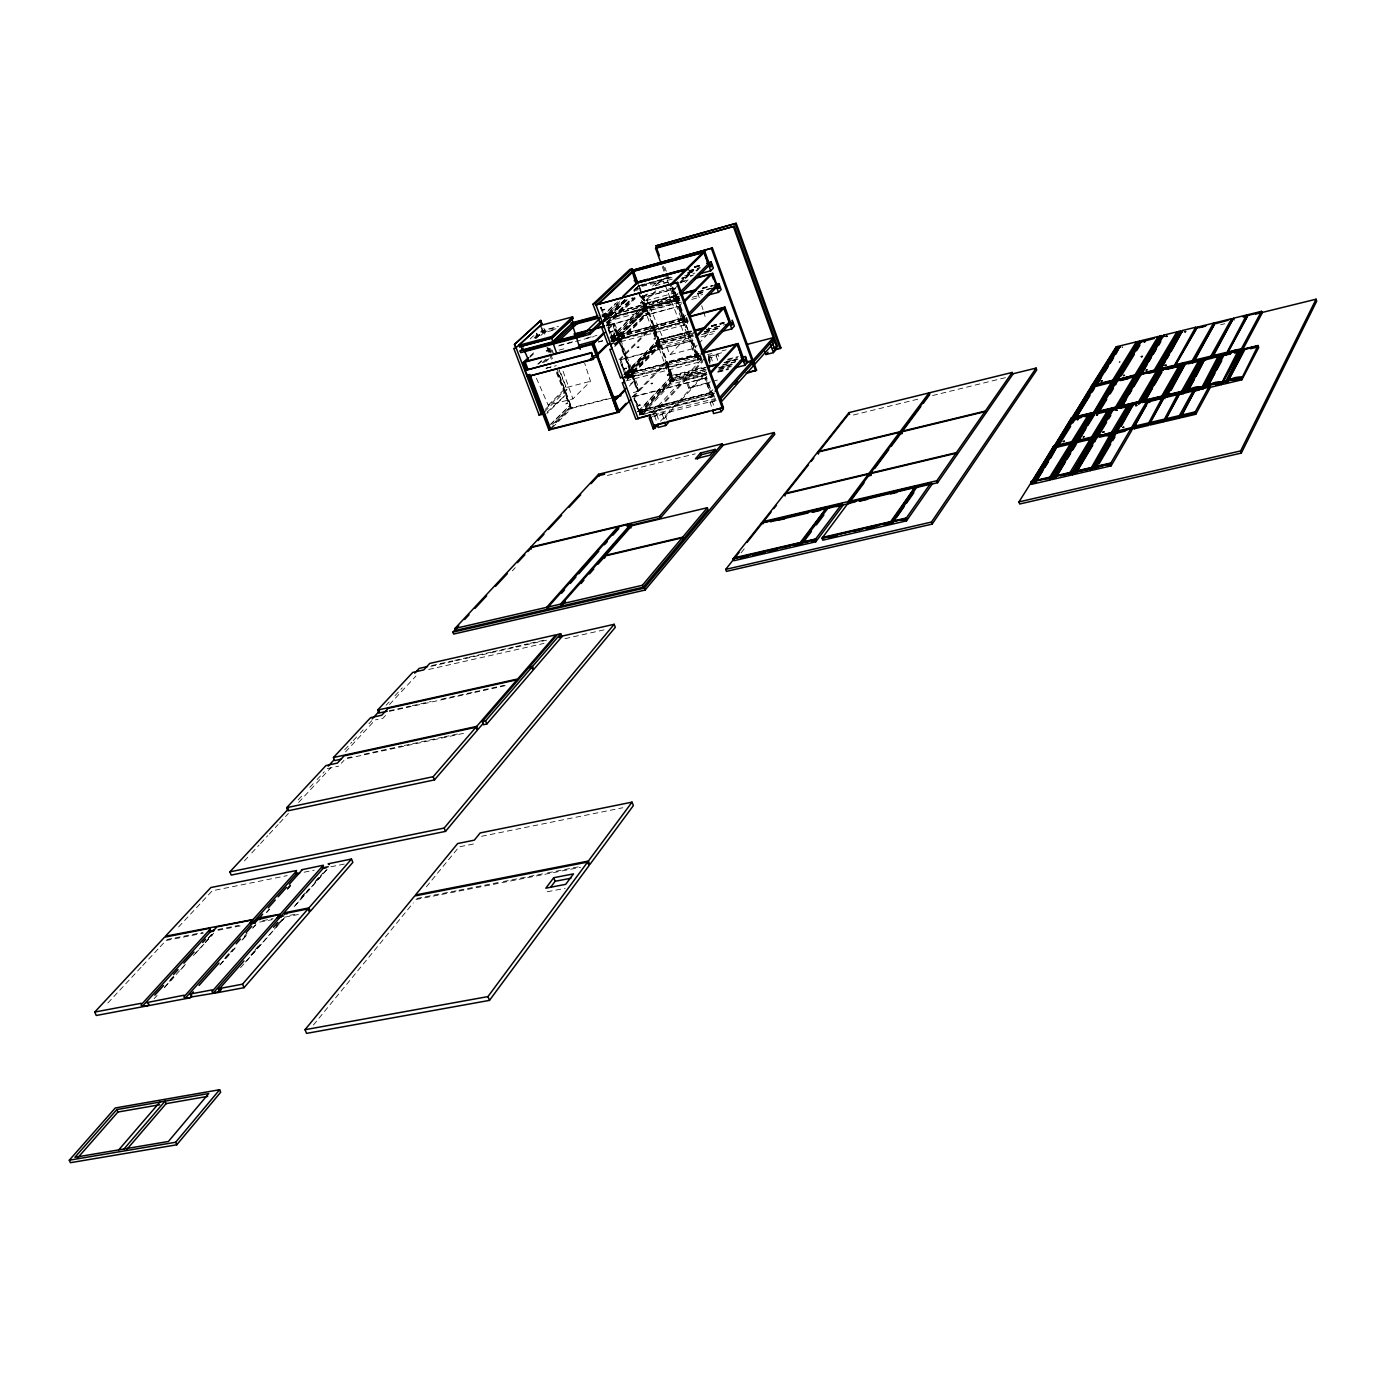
<?xml version="1.0" encoding="UTF-8"?>
<svg xmlns="http://www.w3.org/2000/svg" width="1386" height="1386" viewBox="0 0 1386 1386"><rect width="100%" height="100%" fill="white"/><g stroke="black" fill="none" stroke-linecap="round" stroke-linejoin="round"><path stroke-width="0.75" stroke-dasharray="5 3.75" d="M618.572 336.296L618.901 335.966M632.674 373.042L632.449 373.336M644.49 308.905L645.772 307.831L646.777 309.078L610.446 344.941M680.058 300.502L646.881 309.355L648.215 313.236L646.153 313.409L656.531 341.528L657.796 340.454L658.8 341.701L622.903 378.378M645.911 410.464L646.95 410.429M667.654 338.167L667.463 337.283M680.699 373.267L681.254 373.787M655.838 338.86L654.019 339.414M673.908 297.973L673.336 298.025M709.32 394.508L708.87 395.079M652.511 383.662C648.891 381.67 652.39 385.914 652.217 382.9M638.721 346.448C640.384 347.539 634.147 347.262 638.911 347.349M626.229 367.862C621.898 370.131 627.737 367.273 626.472 368.763M612.525 330.856C614.223 331.964 607.9 331.687 612.716 331.774M567.55 402.65L565.661 403.95L567.862 403.395M548.094 350.797C543.676 349.324 547.903 353.326 547.782 350.052M668.728 374.272L667.168 375.208L669.04 375.052M642.324 302.772L640.748 303.205L642.134 301.871M637.439 307.068L637.508 308.056M645.512 328.95L645.789 329.764M659.545 366.995L659.875 366.684M672.938 403.187L673.007 404.192M606.029 315.661L606.358 315.35M628.88 374.618L628.326 374.705M628.499 375.017L628.256 374.185M650.329 302.806L650.017 303.118M641.961 411.018L642.203 411.85M663.34 339.293L663.755 338.842M676.94 374.878L676.524 374.757M653.724 301.524L654.14 301.091M658.904 341.978L660.238 345.842L658.177 345.998L671.448 381.635L640.297 414.553M646.621 410.741L646.378 409.892M680.907 319.958L681.912 320.045M637.352 347.73L637.075 346.881M611.157 332.155L610.862 331.306M667.463 375.45L667.186 374.601M640.748 303.205L640.575 302.304M676.368 374.376L676.437 375.363M673.284 297.505L673.527 298.336M681.41 319.456L681.548 320.426M694.836 357.224L695.252 357.865M741.112 552.806L745.114 547.73M313.409 1025.016L413.305 902.84M426.386 886.815L459.009 846.915L475.675 843.554M639.968 404.625C635.568 407.034 641.579 403.794 640.159 405.526M624.878 369.178L624.636 368.278M250.866 955.006L260.741 943.797M279.054 922.989L283.264 918.173M300.831 898.215L309.165 888.738M314.709 882.432L323.025 872.972M240.523 967.653L244.75 962.854M245.478 961.988L284.182 918M294.127 906.652L326.698 869.628M246.569 961.035L274.723 929.001M276.126 927.39L284.58 917.775M295.201 905.699L327.096 869.42M254.729 950.276L258.957 945.477M275.866 926.264L280.093 921.447M301.853 896.707L306.029 891.978M315.731 880.924L321.292 874.618M224.601 958.748L233.16 949.133M219.82 964.968L236.919 945.772M241.961 940.106L247.661 933.714M252.616 928.17L255.457 924.964M266.614 912.109L269.421 908.956M287.3 889.223L290.852 885.221M220.218 964.743L237.335 945.547M243.035 939.154L247.297 934.355M253.014 927.944L255.856 924.757M266.632 912.664L269.438 909.511M287.699 889.015L290.506 885.862M225.675 957.206L231.375 950.813M244.213 936.416L247.072 933.211M287.456 887.889L290.28 884.753M711.468 406.306L710.048 402.442L711.867 400.415L715.713 399.445M604.435 309.113C600.051 311.538 605.873 308.316 604.677 310.014M637.439 411.711L713.184 392.29M711.78 394.074L712.179 396.257L710.654 394.612L711.347 396.465M639.847 414.535L639.171 412.681L712.629 393.867L713.305 395.72L705.89 377.962L706.739 377.754L711.711 392.446L638.53 410.984L633.887 398.527M712.872 389.743L710.03 392.879L704.764 378.499L707.622 375.381M170.339 979.729L174.688 974.947M208.108 938.201L212.474 933.402M169.248 981.271L175.052 974.878M208.472 938.131L212.82 933.332M154.175 998.665L157.086 995.46M164.345 987.473L185.464 964.258M193.382 955.526L213.721 933.159M164.743 987.265L174.913 976.09M180.717 969.698L185.066 964.899M195.235 953.724L203.95 944.126M205.388 942.532L212.647 934.545M704.764 378.499L705.89 377.962M706.739 377.754L632.103 397.28M663.582 419.213L706.721 372.384M341.337 763.27L344.005 760.377M385.516 715.488L382.969 718.225L375.502 719.871M689.5 387.196L685.931 377.477L685.065 378.395L688.651 388.115L710.446 381.86M660.498 421.188L705.127 372.782M656.132 420.218L654.712 416.372L662.3 414.466L664.171 412.439L666.77 419.456M717.948 354.348L710.62 356.237L708.887 358.09L716.233 356.202L717.948 354.348L719.299 358.038M107.865 1002.996L141.268 967.082M142.723 965.522L158.697 948.353M160.152 946.777L165.974 940.54L203.205 933.211M178.603 926.957L212.249 890.782L287.179 875.623M298.163 799.878L303.967 793.624M309.788 787.369L315.592 781.132M317.048 779.573L324.307 771.759M344.681 749.826L351.819 742.168M353.239 740.626L358.939 734.493M360.36 732.951L363.219 729.885M368.919 723.752L371.777 720.685M386.174 705.197L389.102 702.044M394.941 695.755L402.252 687.889M654.712 416.372L656.583 414.362L664.171 412.439M512.37 570.807L515.315 567.654M244.404 860.879L250.277 854.556M251.732 852.979L259.061 845.079M260.533 843.502L267.862 835.602M269.334 834.025L278.118 824.549M279.591 822.972L288.375 813.495M298.631 802.442L330.873 767.688M345.53 751.905L374.844 720.322M389.501 704.521L415.887 676.091M652.286 412.179L683.454 378.811L684.06 380.474L706.981 374.618M701.316 359.684L684.303 377.893L684.927 379.556L707.813 373.7M652.91 413.877L704.746 358.298M653.724 414.379L702.806 361.677M697.747 359.303L697.349 357.12L697.747 359.303L698.873 358.783M625.415 378.309L700.952 358.835L700.987 356.167M697.262 355.474L698.388 354.955L693.104 340.471L691.96 341.008M642.775 413.929L674.202 380.474L705.127 372.557M620.166 361.659L624.826 374.185L698.388 354.955M623.735 374.896L699.566 355.076L700.952 358.835M698.18 356.895L698.579 359.095M639.171 412.681L671.95 377.928M639.535 414.189L672.089 379.643L705.197 371.153M639.882 414.275L642.896 412.075L642.203 410.239M705.942 375.242L671.049 384.165L670.235 381.947L672.643 379.383M672.608 379.729L666.198 362.352L672.141 376.056L639.362 410.776L634.06 396.535L632.709 396.639M696.708 355.388L691.423 340.904L696.708 355.388L625.97 373.666L620.633 359.338L691.423 340.904M706.115 367.342L671.032 376.576M671.604 375.467L704.4 367.047M638.53 410.984L671.326 376.264M704.694 369.542L671.656 378.239M654.14 293.035L646.864 300.173L669.992 354.608L694.265 348.302L697.106 345.322M698.527 343.815L709.857 331.86L708.592 327.841M693.104 340.471L618.364 360.395M631.929 397.262L665.678 362.248L698.804 353.69M610.602 336.521L618.364 334.476L618.97 336.122L617.879 336.607L638.218 391.32L618.173 336.33M633.385 396.985L667.012 362.144M669.992 354.608L685.81 338.132L693.832 336.053M629.331 386.122L634.979 380.301L629.348 384.892M612.387 340.765L611.694 338.894L685.342 319.282L686.035 321.171L611.243 341.303M627.321 379.175L660.186 345.46M659.389 343.451L656.947 345.946L657.778 348.181L660.516 345.374L693.329 336.815M627.217 379.885L660.082 346.154M615.228 337.734L613.582 330.959L615.488 338.427L611.642 341.303L688.01 320.651L687.317 318.763L611.053 338.825M623.319 378.257L658.8 341.701M623.423 378.551L659.493 341.753L660.169 343.572L626.16 377.754L625.467 375.901L658.679 341.978M685.654 315.298L682.726 318.278L678.464 306.635L681.392 303.673M683.558 318.07L684.701 317.533L680.439 305.89L678.464 306.635M691.995 335.048L658.835 343.693L625.64 377.65L701.68 358.056M626.195 377.512L629.227 375.363L628.534 373.51L626.749 375.346L627.425 377.2L626.611 375.381M684.701 317.533L685.048 319.577M626.16 377.754L620.478 361.348M659.355 343.78L652.91 326.299M626.818 377.824L658.229 345.651L657.484 343.815L692.844 334.58M609.944 337.872L685.879 317.637L687.265 321.413M627.442 377.997L658.852 345.824M625.866 372.73L657.259 340.506L691.475 331.549M624.826 374.185L658.073 340.298M625.623 374.601L658.541 341.008M693.52 332.865L658.402 342.273M680.439 305.89L605.613 326.178M556.392 372.661L570.807 408.558L571.881 408.056L557.484 369.958M552.252 427.772L571.881 408.056M550.467 424.307L570.616 404.712L550.97 424.376M552.546 424.462L571.223 406.306L553.101 424.497M604.296 319.023L677.39 299.792L673.804 287.734M550.017 428.863L570.634 408.142L608.246 398.527M618.988 359.771L652.39 326.212L658.835 343.693M677.615 293.347L674.67 296.275L671.812 288.496M536.434 378.239L548.232 405.214L572.886 398.873L590.488 381.289L584.719 363.34M685.204 282.623L688.062 279.781M614.795 346.535L648.059 313.565M680.162 281.895L693.017 269.144L693.554 270.599L681.306 282.779M674.324 288.964L678.776 284.528M680.266 283.056L692.168 271.24M646.309 294.3L642.896 297.626L675.346 288.686L643.277 297.262M544.577 411.763L567.03 389.57L559.563 369.802M614.414 344.508L646.205 313.063M547.037 412.214L566.562 393.988L546.846 413.53M615.055 344.698L646.829 313.219M614.916 345.824L648.18 312.872M610.88 341.84L646.067 307.294M646.032 307.623L641.666 296.899M611.832 341.597L645.166 308.731M611.763 341.961L646.829 307.415L646.171 305.578L612.525 338.686L613.218 340.558M548.232 405.214L566.094 387.595L590.488 381.289M613.201 341.233L646.517 308.368M545.235 409.39L564.726 390.159L567.03 389.57M610.862 344.837L646.777 309.078M613.981 342.134L647.279 309.251M608.194 329.487L611.053 337.179L644.733 304.106M644.247 306.306L643.624 304.625M611.694 338.894L645.356 305.804M610.862 340.713L616.787 334.892L612.733 323.977L613.998 323.856L618.069 334.771M647.331 294.023L644.299 296.985L645.685 300.727L656.288 290.35M655.422 285.429L661.85 279.14M657.952 283.662L662.508 279.227L663.859 282.917L667.809 281.86M608.281 328.309L612.733 323.977M608.246 329.47L614.587 323.284L639.587 390.505L633.315 392.117M652.563 286.209L658.402 280.526M606.825 324.116L634.251 297.557M634.944 297.747L606.236 325.571L678.759 306.341L683.021 317.983L612.196 336.659L607.9 325.138M607.588 325.433L635.238 298.596M627.252 299.792L604.088 322.158L679.764 302.044M636.572 290.714L639.362 288.011M606.34 322.834L632.276 297.747M606.981 323.007L632.9 297.921M602.529 316.406L610.81 314.206L610.204 312.56L604.244 318.295L622.175 301.507M633.506 290.298L636.59 287.335M672.002 277.477L637.491 286.763L638.236 286.036M606.704 314.813L607.397 316.701L604.331 318.797L679.954 298.648M637.889 286.659L638.998 286.14L634.234 290.8M602.217 321.344L625.121 299.272M634.286 290.454L636.659 287.682M625.138 299.497L605.11 318.797L604.417 316.926L619.837 302.096M602.061 322.453L624.947 300.381M634.112 291.562L638.686 287.145L637.595 286.694M602.338 323.181L626.749 299.619M604.279 321.604L627.148 299.515M603.967 322.002L626.853 299.913M679.14 297.002L603.586 317.151L602.945 315.419L615.384 303.482M617.654 301.871L603.776 315.194L600.9 307.484M603.586 317.151L620.564 300.831M543.624 362.682L548.215 358.298M545.945 361.521L549.012 358.593M537.785 364.154L542.255 359.892M538.513 363.998L541.58 361.07M542.203 362.699L546.812 358.298M548.18 348.7L548.856 348.077L551.143 354.14M529.868 356.289L534.372 352.061M529.747 357.449L535.914 351.646M536.261 338.201L542.463 332.415L556.964 328.551M540.8 335.499L543.849 332.675L554.227 329.903M534.095 338.011L541.857 330.804L558.419 326.368M535.169 338.201L543.052 330.873L557.103 327.113M535.62 338.132L543.243 331.046L543.849 332.675M535.932 338.045L543.503 331.011L545.841 336.85M637.058 307.449L638.045 307.571M530.128 338.929L533.281 336.001L537.387 334.91L536.729 333.142L536.711 335.533L534.268 336.192M645.131 329.331L646.119 329.47M672.556 403.586L673.527 403.69M641.579 411.417L642.55 411.521M667.099 337.664L668.017 337.803M653.845 338.582L655.509 338.132M638.513 405.942L638.322 405.041M602.962 310.464L602.771 309.563M694.75 266.562L702.979 264.328M694.473 266.84L702.685 264.622M694.386 267.325L702.598 265.124M694.559 267.498L700.692 265.835M688.842 270.703L699.549 267.81M689.067 270.842L700.467 267.775M663.842 278.603L669.784 277.009M689.587 271.673L693.554 270.599M640.436 285.152L670.408 277.096M688.218 272.297L698.787 269.438M637.681 286.296L671.136 277.183M687.491 272.886L697.868 269.993M687.699 273.25L696.985 270.755M635.741 288.444L636.954 288.115M672.262 279.158L638.686 287.145M684.597 275.849L694.871 273.077M639.466 288.011L640.349 291.649M681.652 278.136L693.52 274.948M682.345 278.205L690.349 276.039M655.11 285.724L669.525 281.843M681.877 278.534L692.168 275.762M681.565 281.635L687.803 279.972M679.868 282.519L688.028 280.336M642.359 296.154L674.445 287.56L674.982 289.05M645.685 300.727L675.692 292.723M601.922 314.778L610.204 312.56M677.893 294.577L644.715 303.638L677.598 294.871M702.546 287.993L712.82 285.256M702.269 288.288L712.543 285.551M602.945 315.419L678.17 295.183M702.182 288.79L714.899 285.395M602.148 315.8L677.823 295.616L679.209 299.411L603.534 319.542M601.819 316.095L677.529 295.911L679.209 300.519M603.083 317.065L603.256 315.107M679.261 296.76L604.729 316.614L605.422 318.503L604.868 316.58M698.7 291.58L713.478 287.647M697.868 292.013L713.184 287.941M644.126 307.588L679.538 298.163M698.267 293.174L704.521 291.51M678.949 298.544L645.512 307.553L641.423 296.465M697.366 293.745L705.665 291.424M697.539 294.127L705.699 291.961M678.482 300.312L607.016 319.334L606.167 317.03M692.394 297.228L702.65 294.508M681.462 302.148L644.421 311.989L643.589 309.736M691.753 299.411L699.982 297.228M606.254 325.918L612.439 324.272L616.493 335.187M559.286 345.322L573.908 341.458M586.434 338.149L596.881 335.377M609.407 332.068L613.582 330.959M558.627 345.946L594.144 336.555M559.06 350.121L567.307 347.938M611.053 337.179L685.568 317.463M610.256 337.56L686.988 317.533M598.544 341.718L602.667 340.627M610.914 338.444L617.394 336.538L638.513 391.008M598.527 342.134L602.702 341.025M611.867 340.679L688.01 320.651M688.547 321.725L615.089 341.043L614.241 338.738M612.196 343.919L687.82 324.047L685.585 317.931M546.275 368.104L552.546 366.458M545.963 368.399L556.41 365.661M691.181 330.925L658.055 339.813L690.886 331.219M711.711 325.554L724.012 322.332M711.416 325.849L723.735 322.626M711.347 326.351L728.152 321.968M691.181 331.86L658.593 340.384L653.43 326.368M711.572 326.524L723.787 323.319M706.358 329.521L726.714 324.185M659.199 342.065L693.849 333.004M706.063 329.816L721.534 325.779M704.538 331.652L719.888 327.512M704.417 331.791L718.918 328.014M693.104 335.204L658.246 344.3L651.801 326.801M704.694 332.172L718.953 328.447M703.845 333.437L709.857 331.86M656.947 345.946L658.159 345.634M701.541 334.667L717.965 330.388M657.778 348.181L692.723 339.085M700.935 336.937L713.27 333.714M665.904 362.647L671.517 380.249L704.573 371.794M699.289 354.019L666.718 362.439L671.846 376.368L705.405 367.758M624.046 374.584L700.64 354.885M700.415 355.786L696.448 356.826L669.784 283.991M625.467 375.901L699.462 356.722M707.622 354.608L711.728 353.551M721.985 350.901L726.091 349.844M708.211 356.254L724.635 352.009M702.148 359.078L628.846 377.962L627.997 375.675M625.97 380.907L701.507 361.469L699.272 355.388M727.996 359.165L738.322 356.514M727.182 360.048L737.508 357.397M726.662 361.573L737.196 358.627M723.925 362.508L736.139 359.39M724.549 362.612L741.319 358.316M724.272 362.924L736.85 359.684M725.155 362.889L735.342 360.273M723.059 364.83L735.394 361.677M706.011 369.438L672.47 378.031L673.128 379.833M722.262 365.263L739.552 360.845M670.772 379.816L706.08 370.772M718.554 367.585L735.169 363.34M721.76 366.926L732.103 364.275M718.78 368.156L733.298 364.431M719.698 368.832L730.11 366.181M670.235 381.947L673.735 380.994M706.531 372.903L673.336 381.393L641.961 296.604M718.832 369.767L731.358 366.562M610.689 398.354L571.569 408.35L557.952 372.228M633.315 392.567L637.439 391.51L617.099 336.815M638.218 391.32L618.745 336.244M718.225 371.05L728.638 368.381M717.394 371.968L727.806 369.3M718.26 372.106L728.534 369.473M712.543 381.323L718.832 379.729M688.651 388.115L709.615 382.796M712.006 392.134L710.862 392.671L705.595 378.274M637.751 411.382L714.223 392.013M713.305 395.72L640.973 413.998L640.297 412.144L714.587 393.364M639.119 415.09L714.552 396.032M642.498 414.674L713.617 396.708M652.234 414.518L715.592 398.527M652.148 416.406L716.233 400.259M710.048 402.442L717.775 400.502M607.38 475.467L695.287 453.863M853.378 415.02L920.061 398.631M932.553 395.547L1005.491 377.633M1220.616 324.757L1224.808 323.735M431.704 665.592L452.668 660.845M454.764 660.377L467.359 657.518M469.456 657.051L475.745 655.63M477.841 655.145L490.419 652.304M492.515 651.836L513.496 647.089M515.592 646.604L528.17 643.762M530.266 643.277L536.573 641.857M538.669 641.389L547.054 639.483M430.925 666.354L546.517 640.211M428.672 669.455L544.005 643.416M564.986 638.686L604.833 629.677M389.31 710.741L395.582 709.355M397.678 708.887L410.204 706.115M412.3 705.647L431.115 701.489M441.562 699.168L472.903 692.22M475 691.77L481.271 690.384M483.35 689.916L504.261 685.29M389.31 711.365L507.64 685.169M347.332 757.83L351.559 756.912M364.189 754.192L370.495 752.823M372.609 752.355L402.079 745.98M404.192 745.529L410.499 744.161M412.612 743.71L442.082 737.317M444.196 736.867L450.502 735.498M452.616 735.048L458.939 733.679M347.453 758.471L466.701 732.674M327.2 768.624L338.669 766.163M304.123 872.21L314.258 870.148M330.821 866.804L344.837 863.963M481.548 836.312L622.816 807.743M166.909 939.535L173.267 938.27M175.398 937.854L202.997 932.432M217.862 929.504L239.085 925.328M262.682 920.685L273.025 918.641M289.899 915.332L296.032 914.119M218.035 930.301L242.827 925.415M259.719 922.088L272.141 919.646M284.91 917.134L299.237 914.327M416.874 898.457L456.93 890.626M459.043 890.21L465.367 888.963M467.48 888.547L501.212 881.946M503.326 881.531L545.495 873.284M547.591 872.868L553.932 871.638M556.029 871.222L581.34 866.267M416.043 899.479L580.578 867.307M547.245 891.77L565.124 888.322M614.5 337.456L614.466 337.578M610.931 314.743L610.776 314.605M550.519 348.562L552.078 352.477M559.078 370.027L566.094 387.595M665.107 285.014L685.81 338.132M543.901 328.291L546.136 334.234M552.096 350.034L555.093 357.952M541.631 327.079L543.052 330.873M549.462 348.683L550.814 352.287M541.389 328.378L544.386 336.348M541.857 330.804L542.463 332.415M548.683 348.891L550.051 352.494M550.658 354.106L552.927 360.135M557.484 372.158L571.101 408.246M547.695 347.384L550.831 355.717M556.929 371.846L570.807 408.558M546.933 347.591L549.48 354.331M549.584 354.608L551.853 360.62M656.583 414.362L659.182 421.361M613.669 340.211L612.976 338.34L613.53 340.246M640.436 412.11L641.112 413.964M601.212 307.172L604.088 314.882M608.298 327.356L611.884 336.954L645.547 303.898L642.775 296.379M626.299 375.693L626.992 377.546M603.43 314.986L604.036 316.632M600.398 307.397L601.819 311.261M607.796 327.269L612.699 340.471M634.199 398.198L638.825 410.654M639.466 412.352L640.159 414.206M662.3 414.466L663.738 418.312M639.258 285.637L642.22 293.711M642.965 295.72L674.202 380.474M637.179 282.086L641.562 293.728M642.272 295.634L673.752 381.289M642.48 296.673L645.235 304.192M645.859 305.873L646.534 307.709M665.678 362.248L672.089 379.643M657.259 340.506L657.882 342.186M670.512 376.472L671.136 378.135M639.466 293.364L644.923 308.142M638.322 292.186L644.802 309.407M712.889 392.619L715.107 398.648M698.094 355.266L699.133 359.182L692.255 340.696M711.711 392.446L712.335 394.178M672.972 287.959L677.39 299.792M679.608 306.115L685.446 321.777M664.83 267.255L666.302 271.275M667.03 273.302L669.992 281.358M670.72 283.368L697.279 355.925L695.599 357.709L666.701 278.759M672.123 288.184L674.965 295.98M663.218 266.06L665.436 272.124M666.077 273.874L669.04 281.964M711.867 400.415L714.448 407.484M662.248 266.614L665.956 276.732M716.233 356.202L717.705 360.256M710.62 356.237L712.647 361.763M708.592 355.474L711.174 362.578M708.506 356.878L710.429 362.144M708.558 358.558L709.961 362.387M708.315 359.511L710.238 364.795M563.062 371.275L572.886 398.873M675.207 292.602L694.265 348.302M697.972 293.624L699.22 297.644M701.732 305.7L702.979 309.719M703.603 311.746L706.098 319.785M672.747 377.72L639.985 412.474L640.678 414.327L673.423 379.521L672.747 377.72M684.355 321.621L683.662 319.716L684.355 321.621M658.87 340.072L625.658 373.977L620.322 359.65L653.724 326.074L658.87 340.072M676.299 299.636L675.606 297.73L676.299 299.636M617.567 334.684L613.513 323.77L617.567 334.684M705.058 378.17L634.355 396.205L639.656 410.447L710.325 392.567L705.058 378.17"/><path stroke-width="1.5" d="M542.394 324.341L540.523 320.495L541.233 324.74M671.534 284.078L670.391 284.598L702.962 252.477L704.331 252.321L708.471 263.738L707.57 263.686M1116.198 350.415L1115.574 348.544L1018.953 501.923L1019.663 504.002L1241.336 453.066L1316.7 301.143L1316.094 299.203L1255.508 314.102M1241.336 453.066L1240.643 450.918L1316.094 299.203M1241.839 379.816C1242.636 373.562 1226.558 379.851 1227.494 382.138L1225.397 382.64C1225.813 379.781 1220.91 382.034 1223.457 384.199L1241.839 379.816L1258.713 347.505L1258.09 345.53L1244.385 348.839L1244.507 350.19M1233.696 380.336L1241.7 378.43L1257.708 346.24L1244.004 349.549L1227.892 381.41L1244.316 350.537M1257.708 346.24L1258.02 347.228L1258.09 345.53M1227.494 382.138L1227.372 380.769M1248.665 315.246L1261.953 311.971L1262.248 312.941L1241.908 351.056L1241.458 348.718L1261.468 311.348L1248.18 314.622L1227.823 352.027L1228.273 354.348M1261.953 311.971L1261.468 311.348M1241.943 350.052L1225.796 381.895L1241.943 350.052L1140.072 374.705L1121.811 406.722M1242.324 349.341C1244.091 351.784 1239.205 347.418 1240.227 351.212L1244.697 349.826L1244.385 348.839M1225.397 382.64L1225.276 381.271M1209.528 387.526L1221.707 384.615C1222.521 378.395 1206.496 384.632 1207.449 386.937L1205.352 387.439C1205.785 384.563 1200.882 386.815 1203.429 388.981M1215.609 384.667L1221.586 383.229L1238.01 351.004L1238.339 351.992L1234.441 352.928M1224.756 353.586C1222.573 357.345 1239.344 345.409 1238.339 351.992M1221.707 384.615L1239.032 352.269L1238.391 350.294M1226.575 354.764L1247.313 316.614L1247.002 315.644L1243.225 316.58M1195.754 414.275L1195.286 411.833L1209.181 386.296L1195.269 389.622L1181.27 416.58L1181.6 417.619L1195.754 414.275L1210.047 387.941L1209.718 386.937L1195.806 390.246M1209.718 386.937L1209.181 386.296M1207.847 386.192L1224.375 354.314L1224.687 355.284M1207.449 386.937L1207.327 385.551M1209.839 382.553L1214.777 373.458M1216.769 369.837L1221.724 360.741M1226.246 353.776L1246.516 315.02L1233.28 318.278L1212.663 357.068M1243.034 316.909L1247.002 315.644M1220.425 356.323L1220.113 355.336L1203.308 387.595L1202.979 386.59M1205.768 386.677L1222.331 354.799L1205.768 386.677L1203.498 387.231M1222.712 354.088L1222.833 355.422L1222.712 354.088L1220.512 354.625L1220.633 355.959M1205.352 387.439L1205.231 386.053M1205.231 358.316C1203.533 361.278 1215.782 353.603 1218.796 355.041L1219.437 356.999L1201.679 389.397C1202.494 383.194 1186.555 389.397 1187.49 391.701L1185.411 392.186L1185.29 390.817L1185.411 392.186M1201.229 387.006L1201.558 388.011L1218.796 355.041M1179.832 418.035L1179.382 415.592L1193.537 390.038L1179.677 393.347L1165.401 420.322L1165.747 421.344L1179.832 418.035L1194.403 391.666L1194.074 390.661L1180.006 394.352L1179.677 393.347M1212.282 356.652L1232.431 320.27L1231.617 318.693L1215.141 322.747L1194.247 361.226M1194.074 390.661L1193.537 390.038M1211.277 358.472L1210.844 356.15L1231.617 318.693M1193.987 380.041L1187.906 390.956L1204.832 359.043L1196.014 376.386M1187.49 391.701L1187.369 390.315M1183.488 393.728L1183.038 391.354L1185.29 390.817M1183.575 391.978L1200.588 360.065L1200.917 361.036L1218.935 356.375M1182.778 392.342L1199.947 361.729L1199.306 359.754L1185.584 363.392M1185.498 390.436L1202.788 359.528L1185.827 391.441L1185.498 390.436L1183.246 390.973M1203.187 358.818L1203.308 360.152L1203.187 358.818L1200.986 359.355L1201.108 360.689M1149.6 424.064L1163.651 420.738L1177.944 393.745L1178.81 395.391L1163.98 421.76L1149.93 425.069L1149.6 424.064L1163.859 420.356M1165.557 396.933L1165.435 395.564L1165.557 396.933L1167.618 396.431L1167.289 395.443C1169.888 392.931 1183.142 394.057 1181.513 391.389L1199.306 359.754M1175.83 367.047L1175.397 364.726L1192.237 360.655L1213.495 323.163L1214.309 324.722L1192.67 362.976M1192.358 361.989L1192.237 360.655M1162.421 397.453L1148.076 424.081L1134.077 427.373L1134.198 428.794L1148.18 425.485L1163.287 399.081L1162.958 398.094L1148.994 401.749L1148.665 400.745L1162.958 398.094M1163.738 396.725L1183.367 364.241L1165.99 396.188L1163.53 397.089L1163.2 396.084L1165.435 395.564M1183.765 363.513L1183.887 364.864L1183.765 363.513C1180.716 362.006 1181.946 367.238 1181.167 364.761L1163.408 395.72M1167.289 395.443L1181.305 391.77M1181.842 392.394L1168.052 395.686L1167.722 394.681L1185.377 363.738L1171.17 390.228M1167.618 396.431L1167.514 395.062M1179.798 366.147L1179.884 364.466L1180.525 366.424L1161.918 398.873L1161.26 396.881L1179.486 365.176L1179.798 366.147L1167.185 369.196M1163.651 398.458L1163.2 396.084M1133.852 427.772L1148.076 424.081M1149.826 423.666L1164.136 397.054L1165.02 398.683M1174.029 366.112L1195.633 327.269L1196.066 329.504L1174.358 367.099M1175.397 364.726L1197.088 327.2L1213.495 323.163M1134.198 428.794L1136.243 425.259M1094.368 468.641L1096.499 468.139L1096.153 467.099C1098.907 464.518 1112.542 465.8 1110.896 462.976L1130.647 429.106C1131.53 431.739 1130.508 425.606 1131.773 430.37L1111.104 465.869L1092.393 470.218L1091.943 467.723L1094.264 467.186L1094.368 468.641L1094.264 467.186M1117.861 431.982L1117.532 430.977L1131.478 427.685L1147.158 400.779L1147.608 403.153M1103.083 465.904L1096.984 467.325L1096.638 466.285L1116.683 432.397L1132.033 428.309L1132.379 429.331L1146.517 405.024M1134.077 427.373L1148.665 400.745M1142.376 402.46L1142.255 401.091L1142.376 402.46L1144.42 401.975L1144.316 400.606L1161.485 396.5M1152.32 388.461L1144.871 401.23L1162.663 369.248L1162.993 370.218M1163.079 368.537L1163.2 369.871L1163.079 368.537L1179.884 364.466M1144.42 401.975L1144.316 400.606M1154.469 384.806L1161.918 372.037M1160.619 369.369L1182.57 330.474L1195.633 327.269M1142.255 401.091L1140.037 401.628L1140.366 402.616L1180.612 330.959L1178.481 331.479L1156.426 370.374M1180.612 330.959L1158.072 369.23L1158.8 371.24L1158.679 369.906M1162.715 365.783L1164.812 362.214M1166.925 358.627L1169.022 355.041M1171.118 351.472L1182.57 330.474M1142.48 400.71L1160.654 369.733L1142.809 401.715L1142.48 400.71L1140.262 401.247M1161.07 369.022L1161.191 370.357L1161.07 369.022L1158.904 369.542L1159.545 371.5M1156.132 369.975L1177.268 334.13L1176.853 331.895L1163.842 335.1L1141.18 374.376L1146.776 365.055M1178.914 333.731L1178.481 331.479M1119.316 407.969L1119.212 406.6L1119.316 407.969L1121.361 407.484L1121.031 406.479L1138.322 402.027L1138.651 403.031L1134.857 403.932M1121.482 405.734L1138.547 401.663L1157.223 369.958L1157.864 371.898L1138.772 404.4L1138.097 402.408M1138.651 403.031L1138.547 401.663M1140.037 401.628L1142.047 401.472M1096.153 467.099L1110.654 463.392M1131.097 428.326L1116.908 432.016L1117.255 433.021L1125.224 431.15M1117.532 430.977L1133.453 404.054L1160.117 397.591M1140.869 373.406L1154.226 370.166L1176.853 331.895M1096.499 468.139L1096.395 466.701M1099.098 463.756L1110.688 444.126M1112.802 440.557L1114.916 436.988M1117.255 433.021L1117.151 431.618M1121.187 426.368L1133.453 404.054M1154.763 370.79L1154.226 370.166M1091.943 467.723L1092.289 468.763L1112.334 433.42L1115.782 432.484L1131.409 404.539L1094.316 413.392L1078.048 441.372L1085.81 428.742M1112.906 434.061L1112.802 432.64L1115.054 432.12C1113.235 436.192 1102.563 432.588 1096.707 437.11L1076.575 472.054L1090.765 468.763L1110.602 433.835L1110.931 434.857L1106.964 435.793M1113.755 432.623L1129.192 405.076L1129.295 406.444L1133.575 405.422M1071.309 472.869L1073.613 472.331L1073.959 473.371L1073.855 471.933L1071.551 472.47L1072.002 474.948L1090.626 470.616L1110.688 436.867M1112.352 434.043L1127.909 407.848L1127.476 405.474L1111.451 432.415L1098.145 436.295M1094.507 466.787L1114.587 432.9L1094.853 467.827L1094.507 466.787L1092.185 467.325M1112.56 433.038L1115.054 432.12M1113.183 431.999L1115.435 431.462L1131.409 404.539M1073.959 473.371L1076.09 472.886L1075.727 471.846L1090.765 468.763M1065.072 462.474L1056.271 476.767L1076.818 441.805C1080.04 439.31 1093.918 439.466 1092.618 437.751L1111.052 433.056L1111.728 435.083M1110.931 434.857L1110.827 433.454M1121.361 407.484L1121.257 406.115L1138.322 402.027M1123.994 403.083L1126.177 399.428M1129.469 393.953L1131.652 390.298M1133.835 386.642L1140.401 375.693M1148.925 361.469L1151.056 357.883M1153.204 354.296L1156.426 348.925M1158.575 345.339L1160.723 341.753M1119.438 406.219L1138.079 375.19L1119.767 407.224L1119.438 406.219L1117.22 406.756L1117.324 408.125L1116.995 407.12L1119.212 406.6M1136.122 375.363C1138.894 373.284 1139.95 376.438 1136.451 376.334L1136.347 375L1138.512 374.48M1138.859 373.891L1161.884 335.568L1139.188 374.861L1138.859 373.891L1137.23 375.034M1157.223 369.958L1140.505 373.995L1140.609 375.329M1076.09 472.886L1075.986 471.431L1090.176 468.139M1076.575 472.054L1092.74 445.27M1094.888 441.701L1096.707 437.11M1099.202 434.563L1106.565 422.332M1108.679 418.832L1110.792 415.35M1096.395 413.444L1096.291 412.075L1096.395 413.444L1098.422 412.959L1098.093 411.954L1115.297 407.536L1115.626 408.524M1106.721 399.411L1098.89 412.196L1098.544 411.209L1115.522 407.155L1134.684 375.415L1135.325 377.356L1116.821 408.09M1118.952 379.452L1135.03 374.809L1158.159 336.486L1158.575 338.721L1135.896 376.403M1098.544 411.209L1117.618 380.145L1135.567 375.433L1136.225 376.697M1116.995 407.12L1118.987 406.964M1117.22 406.756L1135.914 375.727L1138.079 375.19M1136.693 374.411L1159.77 336.088L1161.884 335.568M1159.891 337.37L1162.196 336.521M1071.551 472.47L1071.898 473.492L1074.445 472.557L1094.628 437.595L1072.002 474.948M1094.16 438.34L1093.242 436.711L1095.494 436.174L1111.797 409.216L1112.126 410.221L1109.926 410.741L1113.946 410.1M1095.2 438.219L1095.096 436.815L1095.2 438.219L1092.948 438.756M1072.158 473.094L1092.376 438.132L1095.841 437.179L1112.126 410.221M1111.052 433.056L1097.175 436.33L1097.279 437.733M1097.573 435.689L1113.842 408.731L1114.171 409.736M1053.655 478.083L1055.768 477.598L1055.422 476.559C1058.176 473.995 1071.655 475.259 1070.044 472.47L1090.643 438.548C1091.544 441.146 1090.539 435.048 1091.804 439.778L1070.235 475.346L1051.714 479.643L1051.021 477.581L1053.551 476.645L1053.655 478.083L1053.551 476.645M1077.702 440.367L1091.51 437.11L1107.882 410.152L1108.332 412.526L1092.428 438.738M1092.618 437.751L1095.096 436.815M1093.242 436.711L1109.597 409.754L1109.926 410.741M1096.517 411.694L1115.626 380.63L1096.846 412.681L1096.517 411.694L1094.316 412.231L1094.42 413.582L1094.091 412.595L1096.291 412.075M1116.163 381.254L1116.059 379.92L1116.163 381.254L1113.79 382.12L1113.46 381.15L1116.752 380.284L1140.02 340.956L1137.923 341.476L1114.275 379.851L1115.141 381.427M1114.275 379.851L1116.423 379.314L1140.02 340.956M1098.093 411.954L1115.297 407.536M1134.684 375.415L1118.052 379.435L1118.155 380.769M1118.415 378.846L1141.96 340.471L1158.159 336.486M1098.422 412.959L1098.318 411.59M1110.099 393.919L1113.46 388.444M1115.695 384.771L1117.618 380.145M1121.17 375.866L1134.372 354.331M1136.572 350.727L1139.864 345.357M1154.417 338.427L1138.027 342.758L1137.923 341.476M1051.87 477.789L1074.756 442.29L1054.157 477.269L1051.61 478.205L1051.264 477.182M1073.093 443.433L1072.764 442.429C1081.236 442.273 1059.129 444.767 1057.033 446.465L1036.07 481.462M1073.977 441.995L1092.289 413.877L1075.986 441.857L1072.521 442.81L1051.524 476.767M1073.596 418.884L1073.492 417.515L1073.596 418.884L1092.722 413.998L1112.248 380.838L1112.906 382.779M1076.09 417.654L1095.269 385.568L1113.166 380.855L1113.478 381.826L1136.728 344.092L1136.312 341.874L1120.2 345.842L1096.638 384.858M1094.524 414.951L1094.091 412.595M1094.316 412.231L1113.46 381.15M1114.015 381.774L1113.911 380.44L1116.059 379.92M1111.78 384.598L1092.826 415.367L1092.393 413.011L1092.722 413.998M1055.422 476.559L1069.784 472.869M1091.111 437.768L1077.061 441.406L1077.407 442.411L1091.215 439.154M1055.768 477.598L1055.664 476.16M1067.272 458.905L1070.564 453.534M1072.764 449.965L1076.073 444.594M1077.407 442.411L1077.303 441.025M1087.958 425.259L1094.42 414.76L1092.393 415.246M1033.454 482.778L1035.55 482.276L1035.203 481.254C1037.958 478.707 1051.35 479.954 1049.756 477.165L1070.789 443.225C1071.69 445.824 1070.702 439.726 1071.967 444.456L1049.964 480.058L1031.53 484.32L1030.82 482.276L1033.35 481.34L1033.454 482.778L1033.35 481.34M1058.28 446.032L1057.934 445.027L1071.673 441.787L1088.391 414.812L1088.824 417.169L1072.608 443.416M1072.764 442.429L1075.241 441.51M1073.405 441.389L1090.089 414.414L1090.418 415.402M1096.101 384.251L1112.611 380.249L1136.312 341.874M1093 386.573L1091.977 385.239L1116.198 346.829L1118.277 346.309L1094.438 385.689L1091.146 386.555L1071.638 419.022L1071.309 418.035L1073.492 417.515M1031.686 482.484L1033.973 481.947L1054.989 446.95L1052.754 447.47L1031.427 482.882L1031.08 481.86M1052.754 447.47L1053.1 448.475L1057.864 446.69L1057.535 445.686L1071.274 442.446M1093.606 387.006L1074.063 418.122L1093.294 386.036L1093.606 387.006L1091.475 387.526L1091.146 386.555M1091.475 387.526L1110.29 382.675M1035.203 481.254L1049.514 477.581M1057.535 445.686L1057.622 447.072L1071.378 443.832M1057.934 445.027L1074.878 418.035L1092.965 413.617M1075.605 418.399L1075.519 417.03L1092.393 413.011M1095.72 384.84L1095.824 386.174L1095.72 384.84L1112.248 380.838M1035.55 482.276L1035.463 480.838M1037.196 479.677L1042.792 470.72M1045.044 467.151L1048.405 461.781M1050.657 458.212L1057.033 446.465M1058.523 445.651L1070.598 426.403M1072.781 422.903L1075.224 419.022L1081.011 417.636M1078.377 413.981L1089.864 395.686M1092.151 392.013L1094.455 388.357M1097.764 383.056L1101.142 377.668M1104.538 372.28L1107.916 366.892M1110.169 363.288L1113.547 357.9M1115.799 354.296L1120.2 345.842M1053.343 448.094L1053.239 446.69L1055.474 446.171L1055.82 447.176M1054.001 447.054L1070.668 419.04L1072.868 418.52L1056.219 446.517L1072.868 418.52M1071.309 418.035L1073.249 417.896M1091.7 387.162L1091.596 385.845L1093.745 385.325L1094.056 386.296M1031.34 481.444L1033.61 480.925L1054.989 446.95M1052.996 447.089L1055.474 446.171M1093.745 385.325L1093.831 386.642M1091.977 385.239L1094.108 384.719L1118.277 346.309M733.696 559.268L725.692 569.386L726.42 571.379L932.172 524.099L1036.745 369.941L1036.122 368.087L1011.104 374.237M725.692 569.386L931.461 522.054L1036.122 368.087M850.242 503.222L849.549 501.264L936.867 480.734L955.959 453.291L956.635 455.249L937.577 482.726L931.34 484.199M956.392 452.65L984.892 411.694L985.533 413.6L957.085 454.608L956.392 452.65L870.529 473.094L871.222 475.017M985.307 411.088L1012.178 372.436L1012.819 374.289L985.966 412.993L985.307 411.088L901.593 431.358L902.269 433.246M890.47 523.458L892.515 522.99L892.151 521.985C894.923 519.473 907.865 520.72 906.392 517.983L930.491 483.454C931.427 486.036 930.491 479.972 931.756 484.65L906.513 520.859L822.782 540.193L822.054 538.184L890.401 522.037L890.47 523.458L890.401 522.037M892.151 521.985L906.097 518.399M893.104 522.158L917.134 486.59L930.491 483.454M931.132 484.06L917.757 487.196L917.411 486.191L931.045 482.657M892.515 522.99L892.445 521.569M896.759 516.978L904.07 506.6M906.496 503.153L913.824 492.775M917.757 487.196L917.688 485.793M822.366 537.768L822.73 538.773L822.678 537.352L890.696 521.621L915.124 487.075L891.059 522.626L882.813 524.532M915.124 487.075L848.457 502.72L848.804 503.707L848.752 502.321L915.678 486.278L916.042 487.266L859.528 500.866M489.466 1000.38L589.015 865.644L587.612 862.075L414.622 896.014L305.024 1029.711L306.566 1033.384L489.466 1000.38L487.941 996.603L587.612 862.075M588.374 861.053L632.033 802.147L633.367 805.612L589.76 864.621L588.374 861.053L415.471 894.992L457.657 843.52L474.307 840.159L480.18 832.934L632.033 802.147M849.895 501.888L863.998 482.934M872.158 471.968L869.611 475.398L868.918 473.475L899.583 432.345L900.242 434.234L891.302 446.24M874.705 468.537L888.755 449.67M920.806 406.583L900.692 433.627L900.034 431.739L928.984 392.914L929.608 394.75L923.319 403.205M763.201 523.665L762.491 521.725L847.903 501.645L868.433 474.116L869.126 476.039M822.678 537.352L848.457 502.72M848.752 502.321L915.678 486.278M849.549 501.264L870.044 473.735L955.959 453.291M870.529 473.094L901.143 431.964L984.892 411.694M901.593 431.358L930.508 392.533L1012.178 372.436M800.051 544.351L799.999 542.931L800.051 544.351L802.044 543.901L801.68 542.896L815.349 539.397L815.713 540.384L811.901 541.268M802.685 543.052L802.321 542.065L815.661 538.963L841.579 504.348L841.926 505.318L836.33 506.635M841.874 503.95L842.22 504.92L829.157 508.004L828.793 507.016L842.168 503.551L842.879 505.509L815.765 541.805L733.904 560.706L733.159 558.731L799.999 542.931M815.713 540.384L815.661 538.963M550.623 887.283L555.11 881.288L570.945 878.222M553.707 877.719L545.824 888.183L565.696 884.337L573.492 873.873L553.707 877.719L555.11 881.288M733.489 558.315L733.87 559.303L733.835 557.9L800.311 542.515L826.541 507.882L800.675 543.52L794.455 544.958M827.147 507.068L761.642 522.782L827.147 507.068L827.494 508.056L812.473 511.919M801.68 542.896L815.349 539.397M802.321 542.065L828.499 507.415L841.579 504.348M828.793 507.016L842.168 503.551M802.044 543.901L802.009 542.48M803.932 541.406L811.399 531.496M816.389 524.896L823.856 515.003M829.157 508.004L829.105 506.618M733.835 557.9L761.33 523.198L826.541 507.882M762.491 521.725L784.389 494.109L868.433 474.116M899.583 432.345L817.584 452.2L784.892 493.468L868.918 473.475M818.745 453.465L818.069 451.593L848.96 412.612L928.984 392.914M736.382 555.89L739.05 552.529M747.054 542.411L771.101 512.04M773.769 508.679L776.437 505.301M784.459 495.183L808.488 464.83M811.156 461.451L813.842 458.073M820.512 449.636L848.561 414.223M458.749 625.831L452.875 632.155L453.638 634.06L645.114 590.055L774.809 434.32L774.168 432.536L721.846 445.408M288.548 808.783L229.868 871.863L231.219 875.086L445.512 831.392L615.315 627.304L614.171 624.306L559.632 636.642M176.767 1144.801L220.703 1092.22L219.629 1089.725L115.246 1107.986L69.3 1160.203L70.409 1162.698L176.767 1144.801L175.658 1142.255L219.629 1089.725M643.139 587.231L682.813 539.76L682.103 537.837L603.794 556.271L562.075 603.794L562.82 605.734L643.139 587.231L642.394 585.273L682.103 537.837M229.868 871.863L444.161 828.066L614.171 624.306M452.875 632.155L644.369 588.097L774.168 432.536M682.657 537.179L707.31 507.726L708.003 509.598L683.367 539.085L682.657 537.179L604.365 555.613L605.093 557.501M123.978 1148.994L165.055 1101.16L166.129 1103.637L126.455 1149.912M118.746 1149.878L159.91 1102.061M486.798 724.012L533.021 670.287L531.826 667.238L528.534 667.983L482.189 721.621L483.419 724.739L486.798 724.012L485.568 720.893L531.826 667.238M561.884 636.728L533.679 669.507L532.501 666.475L560.724 633.749L561.884 636.728L558.645 637.456M531.392 548.995L530.682 547.158L659.476 516.406L722.193 443.832L722.851 445.599L660.169 518.26L626.94 526.195M434.459 779.902L477.165 730.405L475.935 727.269L344.109 755.855L337.404 763.08L325.953 765.557L286.694 807.674L287.993 810.81L434.459 779.902L433.177 776.697L475.935 727.269M483.437 723.128L477.875 729.573L476.645 726.437L517.013 679.764L388.097 708.367L381.756 715.211L370.564 717.688L333.454 757.501L334.702 760.567L341.025 759.199M715.089 449.393L710.048 455.214L695.443 458.801L700.536 452.962L715.089 449.393L715.748 451.178M218.468 991.856L220.01 990.782L218.052 988.79L242.533 984.164L308.056 908.904L309.459 912.317L244.023 987.681L218.728 992.428L221.292 988.651M308.922 907.899L351.49 859.025L352.858 862.352L310.343 911.295L308.922 907.899L285.1 912.664L286.85 914.032M697.366 459.13L701.177 454.747L713.669 451.697M220.911 988.72L218.104 991.926L213.427 992.809L212.093 992.012L212.197 989.881L190.055 994.057L191.892 996.084L190.384 997.14L218.347 992.497L221.535 989.223M565.488 601.247L561.243 606.08L548.995 608.904L548.25 606.964L560.498 604.14L631.254 523.648L631.947 525.502L598.007 564.189M116.822 1109.58L74.913 1157.275L168.416 1141.475L208.732 1093.537L116.822 1109.58L117.897 1112.04L77.425 1158.194M604.365 555.613L630.284 526.091L707.31 507.726M581.046 583.523L583.87 580.301M589.518 573.856L593.762 569.022M774.046 350.346L780.942 347.886L736.226 223.302L655.838 245.894L736.226 223.302M213.427 992.809L279.781 917.532L278.413 916.285L280.18 914.206L257.761 918.138L259.719 919.646M257.138 919.819L278.603 914.708L280.682 916.527L323.787 867.619L328.222 866.735M218.572 989.725L243.936 960.931M273.527 927.321L277.754 922.522M548.25 606.964L619.507 526.455L631.254 523.648M712.889 410.187L713.478 413.565L721.188 411.642L723.44 409.095L721.517 403.776M764.743 351.143L765.973 354.539L773.405 352.65L775.467 350.311L772.054 342.429M561.676 593.156L564.535 589.916M570.235 583.471L575.935 577.026M578.794 573.804L598.752 551.23M604.452 544.785L607.293 541.562M612.993 535.1L618.71 528.655L618 526.801L530.093 547.799L454.972 628.464L455.734 630.387L547.418 609.268L546.673 607.328L618 526.801M212.612 990.851L279.002 915.661M279.885 914.639L323.284 865.245L301.42 869.802M712.439 410.689L720.599 408.246M654.798 424.757L653.897 425.727L723.405 407.553L677.685 282.38L595.789 305.007L677.685 282.38M747.349 373.18L756.565 370.131L712.404 248.007L632.397 270.339L712.404 248.007M772.626 348.388L777.546 346.431L734.372 226.247L656.444 247.574L655.578 248.389L660.775 262.56M765.973 354.539L768.035 352.217M185.377 998.076L190.263 997.799L147.696 1005.803L148.943 1004.174L146.829 1002.598L184.13 995.183L184.043 997.296L185.377 998.076L252.564 922.903L251.195 921.638L252.962 919.576L165.471 936.208L210.88 887.525L296.535 870.529L295.79 872.037L297.124 873.024L253.465 921.881L251.49 920.079L215.436 927.182L215.575 928.083M720.374 399.22L752.789 362.907M753.62 362.006L773.873 339.31M734.753 384.303L737.612 381.098M190.471 995.027L193.33 991.839M199.03 985.446L219.005 963.062M236.122 943.866L240.402 939.067M246.102 932.674L251.819 926.281M254.677 923.093L257.519 919.888M258.42 918.883L262.647 914.154M268.26 907.847L275.294 899.982M278.101 896.829L286.538 887.369M289.345 884.233L301.992 870.044M719.732 397.487L752.182 361.226L745.945 362.82M184.546 996.153L251.767 921.014M252.668 920.009L296.361 871.188M734.684 367.914L744.958 365.28L747.522 362.422L745.391 356.531L741.285 357.571M745.391 356.531L746.43 360.481L745.755 361.244L745.079 359.424L743.468 361.209L744.958 365.28M715.176 391.025L743.572 359.58L742.134 358.09M715.973 387.733L742.965 357.883M142.515 1006.149L147.332 1005.872L96.24 1015.488L94.733 1012.057L141.268 1003.273L141.181 1005.37L142.515 1006.149L210.932 931.08L213.894 930.508M154.799 995.148L163.513 985.567M173.683 974.393L178.049 969.611M183.853 963.218L194.023 952.043M202.754 942.48L205.648 939.275M212.924 931.305L215.818 928.1M141.684 1004.226L210.135 929.226M710.481 372.262L736.226 344.248L737.595 344.126L741.874 358.402M668.069 422.973L665.748 425.519L658.142 427.425L657.085 424.584L665.159 422.158M710.949 373.163L738.149 343.52L744.507 361.088M650.831 417.481L649.168 417.896L653.291 428.984L657.83 425.45M653.291 428.984L657.622 424.307M328.153 766.198L334.026 759.892M372.176 718.901L379.504 711.018M414.709 673.163L419.126 668.433L427.512 666.545M464.639 619.507L469.04 614.778M474.913 608.454L486.677 595.824M495.495 586.347L507.241 573.7M517.532 562.647L524.878 554.746M527.823 551.593L532.224 546.864M538.115 540.54L543.988 534.216M548.388 529.487L561.625 515.263M568.97 507.363L580.717 494.733M591.008 483.679L598.354 475.779L604.642 474.237M623.423 378.551L624.376 382.623L622.245 382.675L635.879 419.248L651.108 414.795M721.5 331.583L731.773 328.898L734.372 326.108L732.224 320.183L732.588 324.896L731.912 323.059L726.125 325.883M94.733 1012.057L164.536 937.213L209.736 928.291L209.65 930.335L210.932 931.08M377.65 710.065L412.785 672.383L423.752 669.906L429.747 663.426L555.873 634.84L517.688 678.984L377.65 710.065L378.863 713.062L387.231 711.209M530.682 547.158L598.561 474.272L722.193 443.832M639.119 417.827L638.201 418.797L595.478 303.551L632.328 268.693L629.902 269.352L592.983 304.21L600.034 323.094L601.299 321.899L602.737 323.077M701.351 351.784L729.798 321.535L730.405 323.233L701.611 353.932M696.915 335.152L723.024 307.813L724.393 307.675L729.521 321.829M723.561 307.9L728.967 321.743M696.084 337.352L724.947 307.086L731.358 324.757M597.002 356.635L617.428 412.37L626.125 403.309M618.225 412.179L619.317 411.659L597.799 356.427L617.428 412.37M527.754 374.428L548.873 429.989L618.728 412.283L630.561 399.913M625.103 390.488L614.414 400.9M708.211 295.045L718.502 292.307L721.153 289.587L718.987 283.61L714.881 284.719M614.778 399.913L626.437 387.907M689.431 315.09L717.168 286.659L715.713 285.187M712.854 289.293L718.658 286.486L719.334 288.323L718.987 283.61M687.716 314.466L716.545 284.962M684.337 300.71L710.775 274.012L712.127 273.856L716.267 285.256M711.313 274.081L713.651 279.487M683.471 302.841L712.699 273.285L718.121 288.219M529.105 374.618L549.965 429.487L536.087 394.109M549.965 429.487L551.056 428.984M698.353 274.099L710.706 270.79L713.374 268.104L711.209 262.11L707.085 263.219M681.41 293.156L709.372 265.159L708.748 263.461L707.64 263.964M548.873 429.989L550.017 428.863M679.296 292.896L708.748 263.461M706.808 263.513L711.209 262.11M540.523 320.495L514.449 344.508L515.8 348.319L513.773 348.371L539.241 415.315L544.577 411.763M655.578 248.389L734.372 226.247M591.891 356.375L597.661 354.868L609.442 343.26M593.243 359.39L591.562 352.529L525.277 370.374L527.616 376.542L593.243 359.39L591.562 352.529M597.487 356.739L598.579 356.219M539.241 415.315L542.238 412.352M671.777 284.442L704.902 251.75L709.649 264.865M606.427 345.097L596.067 355.284L591.926 344.213L603.811 332.657M591.926 344.213L593.035 343.711M526.247 370.46L523.232 362.526L593.225 344.092L605.353 332.276M601.888 322.817L589.968 334.303L520.755 352.633L520.131 350.97L589.345 332.64L601.264 321.171M521.101 346.084L522.557 349.93L584.303 333.333L599.012 319.23M622.955 296.206L636.884 282.831L632.726 271.535L702.667 252.772M620.737 298.908L637.699 282.623L633.541 271.309L598.96 303.551M527.616 376.542L593.901 358.749M597.487 304.366L632.207 271.465L704.902 251.75M631.618 272.037L632.726 271.535M552.546 341.718L571.933 323.423M571.725 319.023L551.559 337.993L553.014 341.857L573.163 322.834L571.725 319.023L572.764 318.745M552.182 338.115L573.163 318.364L572.609 316.874L540.453 325.467L519.057 345.235L519.629 346.76L552.182 338.115L551.611 336.59L572.609 316.874M523.232 362.526L528.361 357.692M527.096 369.317L523.856 361.919L525.935 367.394M524.324 362.023L528.187 358.905M520.131 350.97L523.232 348.094M519.629 346.76L552.616 337.716M515.748 347.955L541.839 324.064M514.449 344.508L540.904 320.391M323.146 865.748L322.522 866.891L323.787 867.619M1119.767 361.833L1119.576 362.162M639.241 281.531L647.453 279.314M651.576 278.205L684.476 269.334M636.884 282.38L684.182 269.612M688.738 268.849L635.776 283.35L632.414 271.829M688.444 269.144L637.404 282.9L633.229 271.604M592.983 304.21L595.478 303.551M698.18 277.183L712.699 273.285M694.161 278.69L710.481 274.307M570.859 323.059L597.782 315.869M681.999 293.486L694.334 290.194M681.704 293.78L694.039 290.488M572.297 323.284L597.21 316.649M680.214 294.646L696.032 290.436M573.527 324.133L596.327 318.07M574.982 324.376L599.895 317.74M717.168 286.659L716.06 287.179L717.55 288.808M519.057 345.235L551.611 336.59M602.858 323.354L603.828 327.46L601.715 327.616L608.142 344.854L609.407 343.659L610.862 344.837M573.96 334.061L590.211 329.747M596.309 328.135L604.435 325.97M575.311 334.113L604.175 326.455M524.047 351.108L584.927 334.996L584.303 333.333M579.383 344.975L598.232 339.795M689.708 316.372L724.947 307.086M690.124 316.701L722.73 308.108M577.927 347.141L594.715 342.498M525.415 361.521L594.351 343.226M610.966 345.114L611.936 349.203L609.823 349.359L620.564 378.187L621.864 377.096L623.319 378.257M525.277 370.374L590.904 353.17M694.992 330.145L703.204 327.997M694.958 330.648L705.734 327.824M695.27 330.786L705.457 328.118M590.436 358.576L596.69 356.947M702.945 352.616L738.149 343.52M701.333 353.499L735.949 344.542M746.604 344.542L773.284 337.664L753.014 360.308L746.759 361.919M708.211 366.302L716.406 364.189M774.843 349.463L780.942 347.886M707.778 366.909L718.398 364.189M707.501 367.221L717.983 364.535M743.572 359.58L742.48 360.083L743.97 361.711M612.421 397.453L618.693 395.859M612.733 397.834L620.98 395.72M746.084 372.799L756.565 370.131M553.135 428.447L615.644 412.595M641.112 417.325L650.138 415.038M667.272 421.621L708.852 411.192M1197.591 327.806L1205.785 325.797M1227.996 320.322L1215.453 323.7L1215.141 322.747M1120.304 347.124L1116.284 348.111L1116.198 346.829M1159.424 337.751L1163.945 336.382M1178.602 332.779L1182.674 331.774M1199.444 327.65L1205.595 326.126M1193.918 360.239L1210.844 356.15M1212.542 355.734L1226.125 352.442M1227.823 352.027L1241.458 348.718M818.069 451.593L900.034 431.739M1155.907 369.767L1158.072 369.23M1160.082 368.745L1173.509 365.488M1091.371 386.209L1112.022 381.202M1113.686 380.803L1134.458 375.762M1139.396 374.497L1242.133 349.688M1244.195 349.203L1257.899 345.876M1116.388 380.89L1118.381 380.405L1118.052 379.435M1120.235 380.266L1134.787 376.749M1138.824 375.45L1140.834 374.965L1140.505 373.995M1148.977 373.302L1163.408 369.508M1165.297 369.352L1180.006 365.8M1181.686 365.384L1186.104 364.016L1185.792 363.028M1187.837 363.894L1197.487 361.573M1223.041 355.076L1230.733 353.517M1234.631 352.581L1238.53 351.628M1250.38 348.77L1258.211 346.864M1113.79 382.12L1115.938 381.6M1120.009 380.613L1128.325 378.603M1158.8 371.24L1160.983 370.703M1181.496 365.748L1183.679 365.211M1199.999 361.192L1205.647 359.823M1222.677 355.7L1230.543 353.88M1071.534 417.671L1073.734 417.134M1075.744 416.666L1092.618 412.63M1144.541 400.225L1161.693 396.136M1167.722 394.681L1181.513 391.389M1187.577 389.951L1201.437 386.642M1203.187 386.226L1205.439 385.672M1207.518 385.187L1221.464 381.86M1225.467 380.89L1223.197 381.427L1239.725 350.589L1240.037 351.576M1227.563 380.388L1241.579 377.044M1075.276 417.411L1092.168 413.374M1093.849 412.976L1096.049 412.439M1144.091 400.97L1161.26 396.881M1162.993 396.465L1165.228 395.928M1182.83 391.718L1185.082 391.181M1187.161 390.696L1201.038 387.387M1202.771 386.971L1205.023 386.417M1207.119 385.932L1221.066 382.588M1222.798 382.172L1225.068 381.635M1227.164 381.133L1241.18 377.789M1197.816 388.582L1201.766 387.647M1215.817 384.286L1221.776 382.865M1231.894 380.44L1241.891 378.066M1094.42 413.582L1096.621 413.063M1117.324 408.125L1119.542 407.588M1140.366 402.616L1142.584 402.096M1163.53 397.089L1177.944 393.745M1084.874 416.718L1088.72 415.8M1096.586 413.929L1106.288 411.607M1120.009 408.333L1127.806 406.479M1166.648 397.21L1178.481 394.386M1072.955 419.889L1074.982 419.404M1071.742 420.391L1075.571 419.473M1087.074 416.736L1090.903 415.817M1146.326 402.598L1150.224 401.663M1193.606 391.32L1199.67 389.882M1133.748 426.368L1147.729 423.059M1149.479 422.643L1163.53 419.334M1165.28 418.918L1179.382 415.592M1181.149 415.176L1195.286 411.833M1053.655 446.049L1055.889 445.512M1165.626 419.941L1179.711 416.614M1181.478 416.198L1195.633 412.855M1056.461 446.136L1071.032 442.827M1076.229 441.476L1090.886 438.149M1116.007 432.085L1130.872 428.724M1165.401 420.322L1179.503 417.013M1181.27 416.58L1195.425 413.253M1075.571 442.515L1077.65 442.03M1095.442 437.837L1097.521 437.335L1097.175 436.33M1115.401 433.125L1117.48 432.64M1099.271 437.266L1111.174 434.459M1053.1 448.475L1055.318 447.955M1072.851 443.832L1075.103 443.295M1092.722 439.137L1094.975 438.617M1112.663 434.442L1114.933 433.905M917.411 486.191L930.768 483.056M827.494 508.056L829.452 507.588M916.042 487.266L918.034 486.798M770.408 521.794L778.828 519.819M783.038 518.832L808.263 512.907M849.116 503.309L855.353 501.836M778.516 520.218L784.822 518.728M812.161 512.318L820.581 510.343M842.359 505.076L848.613 503.62L847.903 501.645M859.233 501.264L867.567 499.306M890.47 493.936L896.725 492.463M1035.723 480.44L1049.756 477.165M1055.924 475.745L1070.044 472.47M1071.811 472.054L1074.098 471.517L1074.445 472.557M1076.229 471.032L1090.418 467.74M1096.638 466.285L1110.896 462.976M1030.82 482.276L1033.107 481.739M1051.021 477.581L1053.308 477.061M1091.7 468.139L1094.022 467.602M1060.307 475.831L1070.39 473.492M1107.171 464.968L1111.243 464.015M1031.427 482.882L1033.713 482.363M1051.61 478.205L1053.914 477.668M1071.898 473.492L1074.202 472.972M892.74 521.136L906.392 517.983M733.159 558.731L799.687 543.347M822.054 538.184L890.107 522.453M740.436 557.449L748.735 555.526M752.893 554.556L765.367 551.68M769.525 550.727L777.823 548.804M781.981 547.834L790.297 545.911M804.59 542.619L808.402 541.735M812.213 540.852L816.025 539.968M853.949 531.202L862.196 529.296M866.319 528.343L878.689 525.485M900.9 520.356L906.739 519.005M740.089 557.865L748.405 555.942M752.563 554.989L765.037 552.096M769.195 551.143L777.511 549.22M794.126 545.374L800.363 543.936M828.915 537.335L837.161 535.429M866.025 528.759L874.271 526.853M884.58 524.48L890.765 523.042M454.972 628.464L546.673 607.328M562.075 603.794L642.394 585.273M1018.953 501.923L1240.643 450.918M560.724 633.749L557.484 634.476L529.209 667.203L532.501 666.475M482.189 721.621L485.568 720.893M333.454 757.501L476.645 726.437M286.694 807.674L433.177 776.697M351.49 859.025L328.135 863.825L329.21 864.673M295.495 873.942L299.671 873.111M322.366 868.52L326.42 867.688M308.056 908.904L284.199 913.686L284.806 914.517M253.465 921.881L256.462 921.292M280.682 916.527L283.697 915.938M209.355 931.167L213.6 930.335M249.705 923.232L253.95 922.4M277.165 917.827L281.306 917.012M209.407 931.998L213.548 931.184M251.091 923.786L255.215 922.972M305.024 1029.711L487.941 996.603M117.897 1112.04L159.667 1104.763M165.939 1103.672L207.709 1096.378M69.3 1160.203L175.658 1142.255M524.653 351.264L528.863 360.897M242.533 984.164L244.023 987.681M444.161 828.066L445.512 831.392M560.498 604.14L561.243 606.08M603.794 556.271L604.504 558.16M525.103 361.815L527.875 369.109M529.885 374.411L550.744 429.296M529.4 376.472L534.615 390.194M514.83 344.404L541.58 414.726M644.369 588.097L645.114 590.055M598.561 474.272L599.22 476.004M540.453 325.467L541.008 326.957M630.284 526.091L630.994 527.945M659.476 516.406L660.169 518.26M593.832 343.503L597.972 354.573L596.864 355.076L592.723 344.005M589.345 332.64L589.968 334.303M597.661 354.868L598.284 356.531M593.225 344.092L618.728 412.283M650.19 415.765L654.954 428.569M649.445 415.211L650.086 416.926M664.691 422.678L665.748 425.519M700.536 452.962L701.177 454.747M720.841 398.683L721.794 401.264L753.256 365.956L752.338 363.427M676.766 283.281L722.539 408.524M720.148 408.766L721.188 411.642M761.33 523.198L761.694 524.168M656.444 247.574L659.407 255.665M754.071 361.486L754.989 364.016L774.341 342.29L773.44 339.813M711.538 248.856L755.734 371.05M815.037 539.812L815.765 541.805M710.914 262.404L712.265 266.112L711.555 266.822L710.879 264.969L709.216 266.649L710.706 270.79M709.095 265.454L709.753 267.307M730.127 323.527L730.786 325.363M717.012 288.184L718.502 292.307M730.283 324.792L731.773 328.898M704.469 254.158L707.934 263.686M737.768 346.05L741.406 356.081M784.389 494.109L785.065 496.015M800.311 542.515L800.675 543.52M770.339 344.126L773.405 352.65M828.499 507.415L828.845 508.402M826.836 507.484L827.199 508.454M817.584 452.2L818.26 454.054M735.394 224.116L780.162 348.787M733.558 227.061L776.766 347.332M890.696 521.621L891.059 522.626M848.96 412.612L849.601 414.431M870.044 473.735L870.737 475.658M553.257 343.693L556.756 353.534M905.803 518.814L906.513 520.859M901.143 431.964L901.818 433.853M931.461 522.054L932.172 524.099M917.134 486.59L917.48 487.595M915.401 486.677L915.748 487.664M936.867 480.734L937.577 482.726M1033.61 480.925L1033.973 481.947M1069.542 473.284L1070.235 475.346M1055.231 446.552L1055.578 447.557M1053.239 446.69L1053.932 448.7M1053.81 476.23L1054.157 477.269M1049.254 477.997L1049.964 480.058M1089.916 468.555L1090.626 470.616M1076.818 441.805L1077.165 442.81M1075.64 440.852L1075.986 441.857M1074.999 441.891L1075.345 442.914M1073.007 442.03L1073.682 444.057M1071.673 441.787L1072.019 442.792M1110.411 463.79L1111.104 465.869M1095.494 436.174L1095.841 437.179M1092.844 437.352L1093.537 439.379M1091.51 437.11L1091.856 438.115M1075.519 417.03L1075.848 418.018M1074.878 418.035L1075.224 419.022M1115.522 407.155L1115.851 408.16M1115.072 407.9L1115.73 409.892M1116.683 432.397L1117.029 433.42M1115.435 431.462L1115.782 432.484M1114.829 432.501L1115.158 433.523M1112.802 432.64L1113.478 434.684M1111.451 432.415L1111.78 433.42M1095.269 385.568L1095.598 386.538M1094.108 384.719L1094.438 385.689M1091.596 385.845L1092.237 387.785M1116.423 379.314L1116.752 380.284M1131.478 427.685L1131.808 428.707M1113.911 380.44L1114.552 382.38M1112.611 380.249L1112.941 381.219M1163.651 420.738L1163.98 421.76M1149.202 401.368L1149.531 402.373M1138.287 374.844L1138.616 375.814M1136.347 375L1136.988 376.957M1135.03 374.809L1135.359 375.797M1147.851 424.462L1148.18 425.485M1159.77 336.088L1160.082 337.041M1165.661 395.183L1165.99 396.188M1141.96 340.471L1142.272 341.424M1195.269 389.622L1195.598 390.627M1181.582 364.05L1182.223 366.008M1163.842 335.1L1164.153 336.036M1181.097 392.134L1181.756 394.144M1221.257 382.224L1221.586 383.229M1197.088 327.2L1197.383 328.153M1241.371 377.425L1241.7 378.43M1234.077 319.871L1233.28 318.278M1240.106 349.878L1240.747 351.853M1248.18 314.622L1248.474 315.575M1246.516 315.02L1246.828 315.991M572.574 325.415L580.249 349.359M1084.129 436.573L1083.09 436.902L1084.129 436.625M1064.379 441.233L1063.322 441.562L1064.379 441.233M634.182 280.717L634.199 280.648M1165.158 365.488L1166.163 365.194L1165.158 365.488M1146.967 369.854L1145.945 370.183L1146.932 369.819M1123.526 375.589L1124.531 375.294L1123.63 375.485M1102.216 380.7L1101.194 381.029L1102.216 380.7M1135.758 405.648L1136.797 405.37L1135.758 405.648M1117.116 410.065L1116.094 410.343L1116.96 410.221M1096.517 415.003L1097.539 414.726L1096.517 415.003M1078.048 419.369L1077.165 419.767L1078.031 419.421M1184.857 331.826L1185.827 331.583L1184.909 331.774M1167.064 336.192L1166.128 336.4L1167.064 336.192M1141.354 356.687L1142.341 356.427L1141.354 356.687M1144.16 341.84L1145.131 341.58L1144.16 341.84M1122.348 347.21L1122.487 347.106M1122.92 427.442L1123.942 427.217L1122.989 427.39M1102.961 432.155L1103.984 431.878L1102.961 432.155M576.819 323.891L557.397 342.29L556.774 340.627L576.195 322.245L576.819 323.891"/></g></svg>
